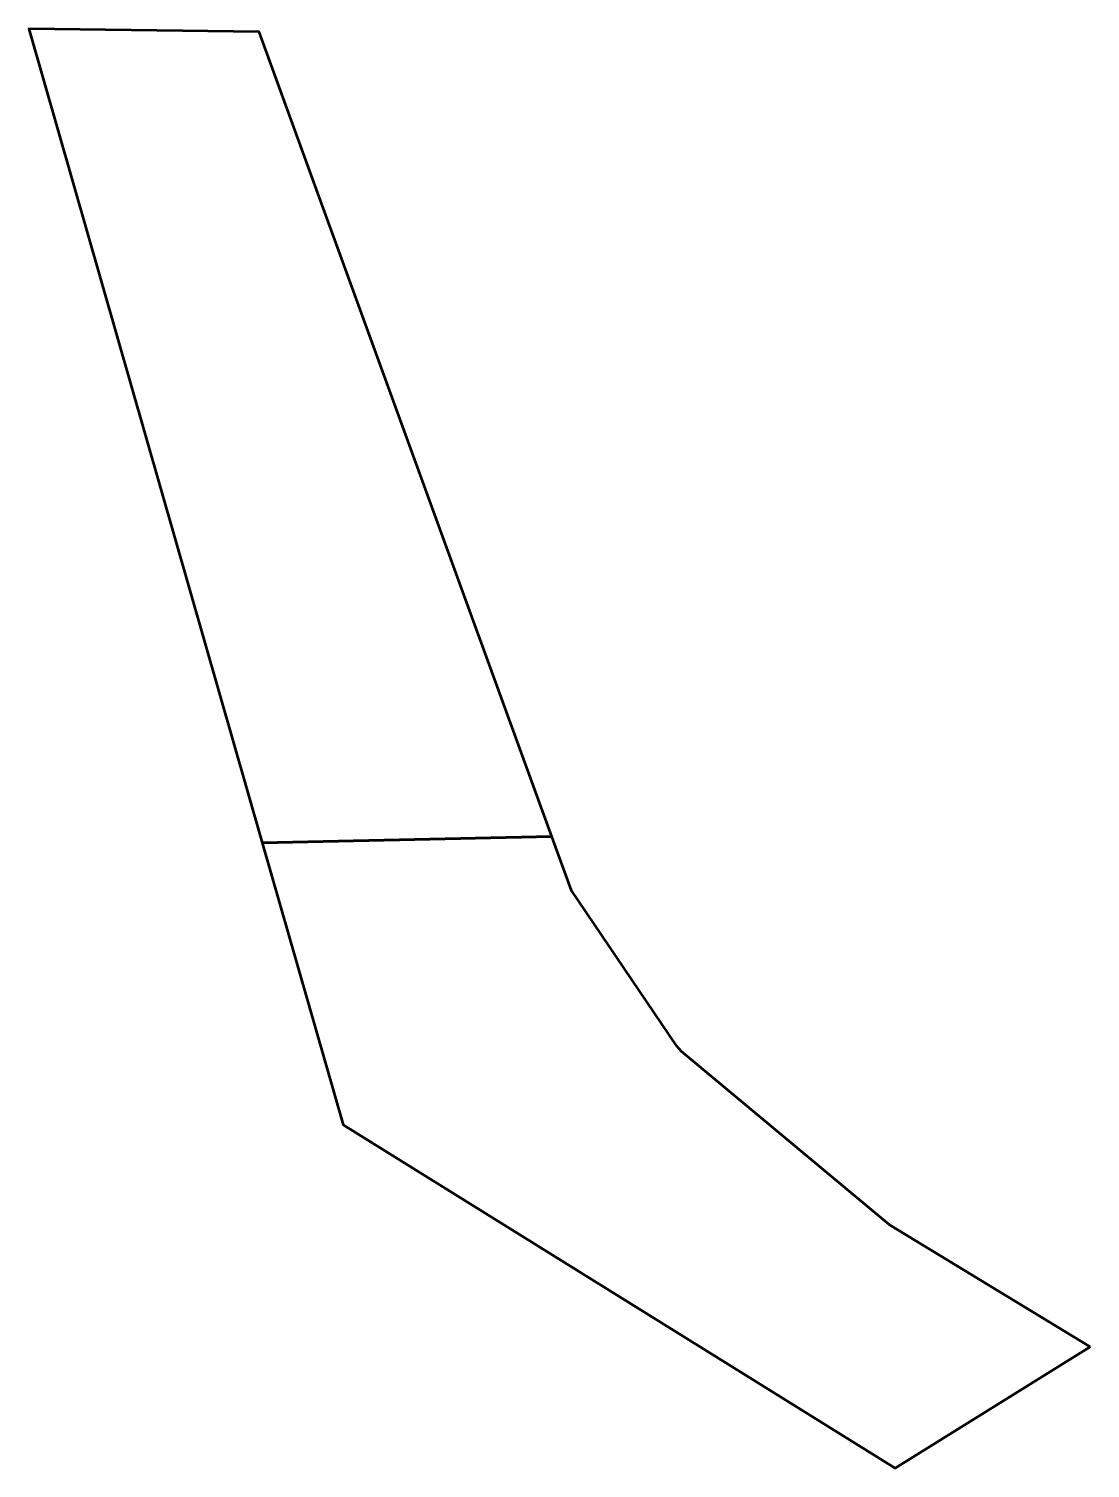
# Model space of a CAD drawing. Header units: metres. Extents: x 808312 to 808355.3, y 9156906.8 to 9156965.6.
import ezdxf

# ---------------------------------------------------------------- set-up
doc = ezdxf.new("R2010")
doc.units = ezdxf.units.M
doc.header["$MEASUREMENT"] = 0
doc.layers.add('2868-21075', color=1, linetype='Continuous')

msp = doc.modelspace()

# ---------------------------------------------------------------- linework, layer by layer
at = {"layer": '2868-21075', "color": 254, "lineweight": 53, "true_color": 0xcccccc}
msp.add_lwpolyline([(808333.348, 9156932.581), (808321.391, 9156965.448), (808311.982, 9156965.577), (808321.521, 9156932.323)], close=True, dxfattribs=at)
at = {"layer": '2868-21075', "color": 131, "lineweight": 53, "true_color": 0xbbffff}
msp.add_lwpolyline([(808355.343, 9156911.732), (808347.143, 9156916.727), (808338.651, 9156923.806), (808338.459, 9156924.018), (808334.149, 9156930.38), (808333.348, 9156932.581), (808321.521, 9156932.323), (808324.825, 9156920.802), (808347.37, 9156906.78)], close=True, dxfattribs=at)

doc.saveas('drawing.dxf')
